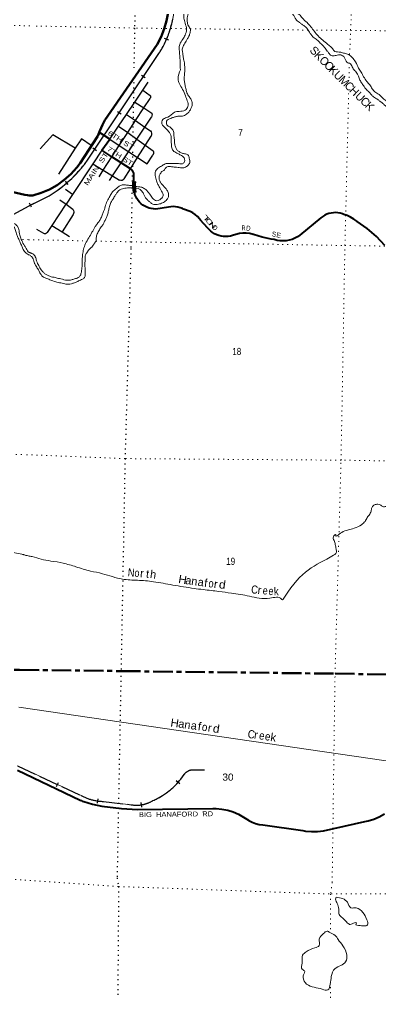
# Model space of a CAD drawing. Header units: feet. Extents: x -518066 to -250644, y -364975 to -177792.
# Drawn here: x -471719 to -462831, y -272870 to -248936 of the extents above; entities that cross this region are included whole.
import ezdxf
from ezdxf.enums import TextEntityAlignment as Align

# ---------------------------------------------------------------- set-up
doc = ezdxf.new("R2010")
doc.units = ezdxf.units.FT
doc.header["$LTSCALE"] = 80
doc.header["$PDMODE"] = 32
doc.header["$PDSIZE"] = 40
for name, pattern in [('DOTTED', [1.5, 0.3, -1.2]), ('LONG_DASH_SHORT_DASH', [9.9, 6, -1.2, 1.5, -1.2]), ('LONG_DASHED', [7.5, 6, -1.5])]:
    doc.linetypes.add(name, pattern=pattern)
for name, color, linetype, lineweight in [('11', 7, 'LONG_DASH_SHORT_DASH', 60), ('23', 7, 'Continuous', 70), ('26', 7, 'Continuous', 40), ('29', 7, 'Continuous', 25), ('34', 7, 'Continuous', 25), ('39', 7, 'Continuous', 13), ('41', 7, 'Continuous', 13), ('6', 7, 'DOTTED', 25), ('61', 7, 'Continuous', 13), ('63', 7, 'Continuous', 25), ('7', 7, 'DOTTED', 13)]:
    doc.layers.add(name, color=color, linetype=linetype, lineweight=lineweight)
doc.layers.add('27', color=7, linetype='Continuous')

msp = doc.modelspace()

# ---------------------------------------------------------------- linework, layer by layer
at = {"layer": '11'}
for points in [[(-503152.98, -263926.62), (-500945.94, -263988.82), (-495636.76, -264205.23), (-490344.79, -264381.26), (-485056.68, -264549.34), (-479766.78, -264727.7), (-474460.77, -264904.58), (-471717.51, -264935.4)], [(-471717.51, -264935.4), (-469219.69, -264962.68), (-463951.5, -265026.65), (-458623.22, -265109.47), (-453368.1, -265424.64), (-447908.8, -265478.94), (-442622.64, -265553.19), (-440273.43, -265548.46)]]:
    msp.add_lwpolyline(points, dxfattribs=at)
at = {"layer": '23'}
for points in [[(-469755.46, -251718.74), (-469747.9, -251694.41), (-469743.18, -251673.59), (-469678.94, -251524.33), (-469617.4, -251411.73), (-468332.52, -249549.56), (-468234.02, -249364.33), (-468155.43, -249169.82), (-468097.6, -248968.16), (-468061.16, -248761.56), (-468046.52, -248552.28), (-468046.38, -248491.35), (-467872.42, -244523.76)], [(-471476.73, -253267.02), (-471388.73, -253269.81), (-471181.75, -253204.19), (-470982.76, -253117.31), (-470793.94, -253010.09), (-470617.36, -252883.73), (-470454.96, -252739.6), (-470308.52, -252579.29), (-470223.16, -252467.95), (-469799.15, -251813.66), (-469777.93, -251775.77), (-469760.78, -251735.88), (-469755.46, -251718.74)], [(-472874.73, -252956.49), (-471582.77, -253251.92), (-471520.67, -253261.3), (-471476.73, -253267.02)]]:
    msp.add_lwpolyline(points, dxfattribs=at)
at = {"layer": '26'}
for p, q in [((-469211.87, -252463.2), (-469441.5, -252313.99)), ((-468985.62, -252610.19), (-469211.86, -252463.19))]:
    msp.add_line(p, q, dxfattribs=at)
for points in [[(-469441.49, -252314), (-469692.64, -252150.83), (-469496.44, -251883.81), (-469728.15, -251736.14), (-469755.46, -251718.74)], [(-468886.41, -253198.43), (-468898.87, -253028.52), (-468902.47, -252909.59), (-468904.39, -252800.19), (-468902.51, -252789.96), (-468900.62, -252771.32), (-468900.7, -252752.59), (-468902.74, -252733.96), (-468906.71, -252715.66), (-468912.57, -252697.86), (-468920.26, -252680.78), (-468929.69, -252664.59), (-468940.76, -252649.48), (-468953.36, -252635.61), (-468984.24, -252608.02)], [(-467820.06, -253551.87), (-467877.44, -253542.54), (-467935.48, -253539.26), (-467993.55, -253542.06), (-468051.01, -253550.92), (-468363.19, -253599.3), (-468364.19, -253599.31), (-468419.87, -253597.12), (-468475.02, -253589.12), (-468529.03, -253575.4), (-468581.3, -253556.1), (-468631.28, -253531.45), (-468678.4, -253501.71), (-468722.16, -253467.21), (-468762.07, -253428.32), (-468797.7, -253385.48), (-468828.65, -253339.14), (-468854.6, -253289.83), (-468875.24, -253238.07), (-468883.31, -253209.43), (-468886.41, -253198.43)], [(-462724.74, -254498.43), (-462930.55, -254277.75), (-463158.3, -254079.79), (-463405.5, -253906.73), (-463413.1, -253900.36), (-463487.42, -253845.07), (-463567.12, -253797.85), (-463651.31, -253759.22), (-463739.08, -253729.6), (-463769.08, -253718.01), (-463823.21, -253702.07), (-463878.71, -253691.88), (-463934.97, -253687.54), (-463991.38, -253689.11), (-464047.32, -253696.56), (-464102.17, -253709.82), (-464155.33, -253728.75), (-464206.22, -253753.12), (-464254.29, -253782.68), (-464299, -253817.11), (-464814.74, -254243.01), (-464874.8, -254283.14), (-464940.41, -254317.77), (-465009.27, -254345.36), (-465080.65, -254365.6), (-465153.75, -254378.27), (-465227.77, -254383.23), (-465301.91, -254380.42), (-465375.35, -254369.88), (-465447.28, -254351.72), (-465525.94, -254340.72), (-465745.2, -254294.02), (-465958.37, -254224.66), (-465966.34, -254222.47), (-466050.08, -254204.58), (-466135.24, -254195.54), (-466220.87, -254195.45), (-466306.04, -254204.31), (-466389.81, -254222.03), (-466471.28, -254248.41), (-466471.69, -254248.55), (-466526.98, -254264.19), (-466583.6, -254273.97), (-466640.94, -254277.77), (-466698.36, -254275.56), (-466755.23, -254267.36), (-466810.93, -254253.26), (-466864.85, -254233.42), (-466916.41, -254208.05), (-466965.03, -254177.42), (-467010.18, -254141.89), (-467051.37, -254101.82), (-467088.15, -254057.68), (-467262.78, -253868.47), (-467287.32, -253837.28), (-467337.42, -253783.17), (-467392.91, -253734.61), (-467453.17, -253692.11), (-467517.54, -253656.14), (-467681.73, -253601.8), (-467709.77, -253588.21), (-467763.96, -253567.15), (-467820.06, -253551.87)], [(-471768.31, -267397.16), (-470224.6, -268137.35), (-470199.7, -268149.29), (-470174.6, -268158.83), (-470136.47, -268173.31), (-469918.05, -268239.71), (-469693.89, -268282.91), (-469210.14, -268343.26), (-468814.44, -268370.34), (-466962.66, -268345.27), (-466877.33, -268345.67), (-466734.57, -268358.31), (-466593.93, -268385.8), (-466456.92, -268427.84), (-466325.06, -268483.97), (-466083.6, -268631.78), (-466071.09, -268639.08), (-465990.4, -268679.83), (-465905.9, -268711.92), (-465818.51, -268735.01), (-465729.18, -268748.83), (-464743.78, -268885.86), (-464677.73, -268896.9), (-464529.6, -268910.23), (-464380.89, -268908), (-464233.22, -268890.24), (-463215.3, -268663.68), (-463136.2, -268645.77), (-462997.18, -268602.13), (-462863.47, -268544.19), (-462736.56, -268472.6)]]:
    msp.add_lwpolyline(points, dxfattribs=at)
at = {"layer": '29'}
for p, q in [((-468682.31, -250674.38), (-468548.72, -250475.93)), ((-468880.65, -250969.03), (-468682.31, -250674.38)), ((-468682.31, -250674.38), (-468502.42, -250804.3)), ((-469083.64, -251270.58), (-468880.65, -250969.03)), ((-468880.65, -250969.03), (-468657.63, -251112.2)), ((-468657.63, -251112.19), (-468505.93, -250879.63)), ((-468861.68, -251425.04), (-468657.63, -251112.2)), ((-468657.63, -251112.19), (-468485.34, -251222.8)), ((-469053.54, -251719.19), (-468861.68, -251425.03)), ((-468861.68, -251425.04), (-468630.83, -251585.67)), ((-468630.83, -251585.66), (-468466.62, -251337.66)), ((-469261.68, -252038.3), (-469053.54, -251719.19)), ((-468826.74, -251881.53), (-468630.83, -251585.66)), ((-468630.83, -251585.66), (-468496.28, -251679.29)), ((-469496.44, -251883.81), (-469261.67, -252038.3)), ((-469211.87, -252463.2), (-468826.74, -251881.53)), ((-468826.74, -251881.53), (-468428.36, -252166.66)), ((-468811.16, -252334.78), (-468476.29, -251806.09)), ((-469692.64, -252150.83), (-469914.21, -252485.25)), ((-469441.5, -252313.99), (-469261.67, -252038.3)), ((-469914.21, -252485.25), (-469656.37, -252643.42)), ((-469656.37, -252643.43), (-469441.49, -252314)), ((-469425.12, -252785.3), (-469211.86, -252463.2)), ((-468984.24, -252608.02), (-468811.16, -252334.78)), ((-468575.16, -252490.08), (-468434.2, -252269.76)), ((-469760.81, -252803.54), (-469656.37, -252643.42)), ((-469656.37, -252643.43), (-469425.12, -252785.29)), ((-469142.29, -252857.54), (-468985.62, -252610.19)), ((-469500.62, -252899.31), (-469425.12, -252785.29)), ((-469425.12, -252785.3), (-469257.25, -252888.28)), ((-470414.89, -253240.92), (-470582.82, -253121.04)), ((-470398.12, -253729.86), (-470670.31, -254159.36)), ((-470670.31, -254159.36), (-470486.09, -254270.52))]:
    msp.add_line(p, q, dxfattribs=at)
for points in [[(-468502.42, -250804.3), (-468495.04, -250816.32), (-468492.36, -250834.07), (-468493.97, -250852.89), (-468505.93, -250879.63)], [(-469496.44, -251883.81), (-469277.65, -251558.78), (-469083.64, -251270.58), (-468861.68, -251425.03)], [(-468485.34, -251222.8), (-468475.15, -251229.8), (-468463.33, -251244.86), (-468457.96, -251256.69), (-468455.81, -251277.12), (-468456.88, -251306.15), (-468466.62, -251337.66)], [(-470346.21, -252103.69), (-470900.26, -251769.7), (-471206.04, -252121.82)], [(-469277.65, -251558.78), (-469053.54, -251719.19), (-468826.73, -251881.52)], [(-468496.28, -251679.29), (-468480.54, -251697.59), (-468467.64, -251732), (-468465.49, -251764.26), (-468476.29, -251806.09)], [(-469950.62, -252039), (-470193.83, -251869.05), (-470346.21, -252103.69), (-470761.2, -252742.75)], [(-469261.68, -252038.3), (-468811.16, -252334.78), (-468575.16, -252490.08)], [(-468428.36, -252166.66), (-468418.2, -252183.66), (-468416.05, -252215.92), (-468416.05, -252233.13), (-468434.2, -252269.76)], [(-469914.21, -252485.25), (-470414.89, -253240.92), (-470572.98, -253479.55)], [(-469142.29, -252857.54), (-469163.05, -252879.43), (-469188.84, -252894.49), (-469221.09, -252896.64), (-469257.25, -252888.28)], [(-470724.33, -253368.37), (-470572.98, -253479.55), (-470403.69, -253603.91)], [(-470574.13, -253481.27), (-470922.57, -254007.17), (-470670.32, -254159.37)], [(-470403.69, -253603.91), (-470386.45, -253633), (-470384.3, -253665.26), (-470384.3, -253686.77), (-470398.12, -253729.86)], [(-470922.57, -254007.17), (-471037.78, -254179.29), (-471052.83, -254192.2), (-471074.32, -254205.1), (-471101.9, -254204.95), (-471116.94, -254198.5), (-471293.58, -254106.16)]]:
    msp.add_lwpolyline(points, dxfattribs=at)
at = {"layer": '34'}
for p, q in [((-468044.24, -249444.43), (-468146.16, -249401.43)), ((-468623.08, -250373.62), (-468715, -250312.09)), ((-469217.34, -251266.08), (-469309.26, -251204.55)), ((-469823.5, -252166.93), (-469915.42, -252105.4)), ((-470516.41, -252998.19), (-470589.34, -252915.03)), ((-471426.48, -253552.07), (-471473.9, -253452.14))]:
    msp.add_line(p, q, dxfattribs=at)
at = {"layer": '34', "lineweight": 13}
for p, q in [((-470059.79, -252423.74), (-468286.99, -249775.36)), ((-471482.08, -253509.96), (-470986.73, -253274.85)), ((-472848.92, -254256.29), (-471488.17, -253521.46)), ((-471766.77, -267295.39), (-470203.39, -268023.14)), ((-467750, -267619.5), (-467668.22, -267505.89)), ((-467489.94, -267391.49), (-467166.33, -267395.54)), ((-469654.33, -268168.78), (-468965.8, -268251.81))]:
    msp.add_line(p, q, dxfattribs=at)
at = {"layer": '34'}
for points in [[(-471481.95, -253520.23), (-470987.26, -253273.88), (-470937.63, -253242.8), (-470888.95, -253210.73), (-470840.79, -253177.79), (-470792.7, -253144.12), (-470745.6, -253109.47), (-470699.31, -253074.15), (-470653.1, -253038.08), (-470607.86, -253001.06), (-470563.45, -252963.35), (-470519.27, -252924.61), (-470476.21, -252885.37), (-470433.48, -252845.56), (-470391.47, -252804.61), (-470350.55, -252763.16), (-470310.15, -252720.86), (-470270.4, -252678.16), (-470231.35, -252634.31), (-470193.22, -252590.26), (-470155.8, -252545.06), (-470119.3, -252499.65), (-470083.32, -252453.38), (-470060.69, -252423.1), (-468287.91, -249774.75), (-468266.03, -249741.25), (-468245.04, -249707.43), (-468224.62, -249673.22), (-468204.45, -249638.58), (-468185.18, -249603.63), (-468166.6, -249568.48), (-468148.27, -249532.9), (-468130.84, -249497), (-468114.11, -249460.91), (-468097.83, -249424.25), (-468082.37, -249387.59), (-468067.28, -249350.69), (-468052.96, -249313.28), (-468039.47, -249275.88), (-468026.54, -249238.08), (-468014.13, -249200.24), (-468002.48, -249161.88), (-467991.46, -249123.66), (-467981.21, -249084.94), (-467971.59, -249046.33), (-467962.54, -249007.35), (-467954.32, -248968.38), (-467946.79, -248929.22)], [(-473272.69, -254429.74), (-473233.01, -254417.37), (-473193.27, -254404.16), (-473154.06, -254390.43), (-473114.98, -254375.94), (-473076.13, -254360.51), (-473037.72, -254344.76), (-472999.43, -254328.28), (-472961.38, -254310.82), (-472923.77, -254293.06), (-472886.48, -254274.67), (-472849.44, -254255.32), (-471481.94, -253520.23)]]:
    msp.add_lwpolyline(points, dxfattribs=at)
at = {"layer": '34', "lineweight": 13}
for centre, radius, start, end in [((-470195.41, -248513.52), 2287.86, 326.52753, 0.56224), ((-472748.98, -250425.27), 3350.47, 301.7337, 323.38218), ((-467413.05, -267707.42), 325.16, 103.67811, 141.69803), ((-469082.38, -266604.33), 1675.05, 292.85377, 322.69545), ((-469643.18, -267018.94), 1149.89, 240.8441, 269.44431), ((-468835.16, -267499.23), 763.83, 260.15208, 301.87385)]:
    msp.add_arc(centre, radius, start, end, dxfattribs=at)
at = {"layer": '39'}
msp.add_line((-471736.24, -265847.64), (-462411.77, -267209.75), dxfattribs=at)
msp.add_lwpolyline([(-475622.04, -262279.22), (-473586.21, -261721.42), (-471658.45, -262083.98)], dxfattribs=at)
for points in [[(-467759.04, -250172.11), (-467764.95, -249995.07), (-467778.44, -249779.72), (-467786.94, -249650.91), (-467775.73, -249554.53), (-467695.69, -249418.78), (-467642.25, -249320.91), (-467608.42, -249182.58), (-467640.7, -249025.32), (-467673.39, -248902.24), (-467661.69, -248765.64), (-467624.38, -248671.59), (-467572.65, -248549.57), (-467533.42, -248463.59), (-467491.48, -248319.32), (-467460.19, -248225.2), (-467437.77, -248032.42), (-467409.41, -247847.77), (-467363.57, -247713.61), (-467298.25, -247631.97), (-467231.61, -247606.67), (-467119.07, -247610.09), (-466992.16, -247587.54), (-466822.95, -247559.5), (-466679.86, -247529.11), (-466524.87, -247512.96), (-466300.87, -247441.36), (-466152.08, -247439.2), (-465969.87, -247499.8), (-465857.63, -247527.35), (-465709.57, -247585.51), (-465619.94, -247655), (-465578.46, -247715.85), (-465641.66, -247789.47), (-465718.62, -247836.77), (-465755.82, -247920.76), (-465726.73, -248009.61), (-465650.81, -248048.77), (-465519.75, -248016.22), (-465389.01, -248009.82), (-465300.88, -248037.06), (-465263.2, -248079.77), (-465241.7, -248130.31), (-465308.56, -248173.71), (-465375.49, -248223.15), (-465420.32, -248272.86), (-465429.67, -248381.34), (-465416.64, -248467.98), (-465389.81, -248576.9), (-465354.33, -248635.67), (-465291.78, -248616.34), (-465168.68, -248577.66), (-465080.78, -248623.01), (-464973.37, -248718.87), (-464833.76, -248811.11), (-464756.44, -248900.56), (-464639.21, -249014.64), (-464571.72, -249085.87), (-464482.62, -249199.6), (-464391.52, -249313.36), (-464282.25, -249421.31), (-464164.82, -249519.31), (-464085.2, -249584.66), (-464013.66, -249653.93), (-463956.2, -249723.02), (-463890.01, -249735.91), (-463811.7, -249742.93), (-463719.53, -249768.21), (-463617.38, -249799.66), (-463531.8, -249871.11), (-463446.68, -249980.77), (-463370.1, -250132.56), (-463310.97, -250229.82), (-463248, -250343.23), (-463168.98, -250458.84), (-463097.66, -250546.21), (-463034.48, -250641.52), (-462971.01, -250712.69), (-462869.35, -250784.35), (-462769.96, -250878.1), (-462682.35, -250947.57), (-462594.73, -251017.04), (-462456.33, -251042.91), (-462198.81, -251026.02), (-461977.45, -251006.68), (-461838.47, -250984.28), (-461671.52, -250976.32), (-461538.98, -250988.04), (-461368.25, -251000.23), (-461211.64, -251016.27), (-461117.27, -251025.49), (-460968.34, -251011.27), (-460923.66, -250973.62), (-461010.52, -250841.82), (-461121.41, -250701.67), (-461186.68, -250612.37), (-461251.65, -250498.94)], [(-467854.96, -252127.59), (-467886.15, -252046.76), (-467905.18, -251958.04), (-467908.09, -251865.5), (-467921.31, -251794.95), (-467928.07, -251688.28), (-467975.46, -251617.3), (-468019.24, -251580.56), (-468088.96, -251527.4), (-468100.35, -251470.95), (-468081.53, -251410.85), (-468026.92, -251383.38), (-467968.32, -251357.97), (-467893.66, -251334.78), (-467821.06, -251315.58), (-467732.59, -251314.67), (-467631.68, -251281.75), (-467550.43, -251212.38), (-467484.71, -251096.57), (-467472.07, -251048.47), (-467474.9, -250949.89), (-467514.18, -250872.98), (-467573.49, -250789.79), (-467612.43, -250684.73), (-467639.29, -250577.81), (-467656.19, -250479.06), (-467663.07, -250382.45), (-467653.46, -250251.86), (-467650.11, -250141.29), (-467653.14, -250058.81), (-467671.81, -249939.92), (-467692.69, -249837.1), (-467701.82, -249760.57), (-467712.76, -249667.93), (-467679.49, -249575.84), (-467613.89, -249470.08), (-467578.94, -249406.17), (-467537.78, -249326.24), (-467514.65, -249242.07), (-467509.9, -249181.8), (-467559.14, -249096.72), (-467582.48, -249032.08), (-467591.39, -248937.45), (-467582.41, -248859.14), (-467536.76, -248741.06), (-467477.26, -248641.26), (-467421.8, -248543.41), (-467384.44, -248445.34), (-467376.16, -248425.34), (-467340.58, -248309.14), (-467333.46, -248218.74), (-467327.92, -248092.12), (-467327.36, -248045.87), (-467328.28, -247955.37), (-467304.89, -247849.08), (-467277.72, -247762.94), (-467234.78, -247703.15), (-467165.93, -247661.78), (-467057.39, -247663.14), (-466957.11, -247682.5), (-466824.24, -247666.06), (-466686.88, -247611.48), (-466527.56, -247569.23), (-466382.62, -247552.95), (-466253.67, -247528.42), (-466150.92, -247509.6), (-466036.3, -247507.01), (-465948.05, -247524.2), (-465868.14, -247565.42), (-465816.39, -247608.3), (-465744.68, -247663.5), (-465704.77, -247688.13), (-465705.06, -247712.26), (-465721.67, -247756.29), (-465778.85, -247829.98), (-465834.01, -247903.7), (-465840.89, -247973.99), (-465821.57, -248038.59), (-465792, -248087.22), (-465721.91, -248110.22), (-465671.81, -248122.91), (-465605.51, -248125.75), (-465551.16, -248120.4), (-465494.88, -248121.11), (-465460.69, -248119.52), (-465424.49, -248117.97), (-465408.43, -248120.18), (-465416.91, -248156.27), (-465435.33, -248184.19), (-465461.97, -248226.09), (-465476.79, -248288.24), (-465479.48, -248344.52), (-465484.47, -248424.9), (-465483.52, -248513.39), (-465472.41, -248591.96), (-465455.02, -248650.49), (-465419.47, -248703.22)], [(-465419.47, -248703.22), (-465369.44, -248721.95), (-465329.21, -248720.44), (-465222.61, -248715.74), (-465162.31, -248716.5), (-465122.04, -248710.97), (-465040.26, -248764.28), (-464990.57, -248811.16), (-464951.05, -248867.96), (-464917.63, -248930.72), (-464838.05, -249000.09), (-464784.29, -249042.99), (-464720.48, -249086.02), (-464642.84, -249149.33), (-464611.28, -249200), (-464542.17, -249303.43), (-464486.69, -249370.49), (-464436.85, -249405.3), (-464359.26, -249472.63), (-464269.83, -249558.21), (-464216.26, -249617.2), (-464143.03, -249712.64), (-464099.51, -249771.5), (-464081.74, -249797.86), (-464049.89, -249824.41), (-463999.74, -249833.08), (-463951.4, -249825.64), (-463901.06, -249818.23), (-463834.56, -249804.98), (-463790.48, -249817.6), (-463746.5, -249838.26), (-463708.97, -249893.03), (-463637.92, -250002.51), (-463595.85, -250015.1), (-463528.58, -250104.43), (-463471.28, -250187.6), (-463398.02, -250281.02), (-463368.72, -250351.77), (-463325.66, -250448.84), (-463272.44, -250535.98), (-463195.28, -250639.5), (-463119.85, -250718.87), (-463062.28, -250779.93), (-463004.7, -250838.96), (-462908.94, -250900.49), (-462847.17, -250945.51), (-462777.47, -251000.68), (-462717.8, -251053.71), (-462653.99, -251096.74), (-462579.76, -251109.74), (-462489.41, -251118.91), (-462395.01, -251126.13), (-462306.41, -251113.16), (-462201.64, -251094.36), (-462070.7, -251071.87), (-461935.55, -251033.34), (-461844.98, -251024.42), (-461744.63, -251037.75), (-461618.29, -251063.46), (-461371.64, -251114.81), (-461209.07, -251136.96), (-461100.58, -251142.34), (-460999.67, -251109.42), (-460918.89, -251078.25), (-460848.15, -251046.96), (-460825.19, -250976.86), (-460822.38, -250910.54), (-460869.97, -250855.64), (-460925.69, -250808.69), (-460979.11, -250737.64), (-461034.76, -250684.66), (-461072.4, -250637.93), (-461104.17, -250605.36), (-461145.63, -250542.5), (-461147.42, -250524.38), (-461088.62, -250482.89), (-461021.81, -250443.5), (-460955.34, -250413.97), (-460833.77, -250353.35), (-460740.43, -250291.1), (-460602.72, -250197.38), (-460527.55, -250131.96), (-460446.4, -250070.63), (-460351.2, -250011.5), (-460233.85, -249948.61), (-460147.22, -249933.61), (-460123.3, -249950), (-460101.36, -249964.35), (-460039.85, -250031.48), (-459988.12, -250076.37), (-459898.35, -250133.81), (-459782.16, -250167.44), (-459655.33, -250152.94), (-459525.68, -250070.1), (-459464.75, -250018.58), (-459417.67, -249948.78), (-459396.63, -249870.62)], [(-468860.35, -253041.51), (-468832.97, -253046.43), (-468732.59, -253057.74), (-468646.6, -253095.01), (-468578.94, -253152.17), (-468525.42, -253215.18), (-468460.15, -253304.48), (-468372.73, -253390.03), (-468306.38, -253388.85), (-468233.46, -253343.51), (-468200.89, -253309.74), (-468183.96, -253239.56), (-468221.23, -253162.68), (-468254.58, -253093.89), (-468299.86, -253014.89), (-468337.06, -252931.98), (-468369.75, -252808.9), (-468372.05, -252666.09), (-468294.71, -252586.62), (-468201.52, -252527.46), (-468106.49, -252482.39), (-468009.94, -252477.57), (-467921.48, -252476.67), (-467837.06, -252477.72), (-467770.8, -252484.59), (-467704.47, -252485.42), (-467659.65, -252435.7), (-467652.84, -252371.44), (-467690.33, -252312.65), (-467768.14, -252263.41), (-467842.02, -252222.27), (-467937.78, -252160.74), (-467972.87, -252069.81), (-467979.96, -251991.29), (-467986.94, -251902.72), (-467987.91, -251816.23), (-468048.72, -251690.79), (-468116.16, -251615.54), (-468183.7, -251548.33), (-468217.07, -251481.55), (-468206.3, -251421.36), (-468127.13, -251358), (-468070.63, -251340.61), (-467904.31, -251218.01), (-467785.46, -251197.38), (-467644.35, -251164.96), (-467570.87, -251073.37), (-467589.35, -250938.4), (-467632.09, -250815.2), (-467702.54, -250655.45), (-467781.32, -250519.73), (-467814.01, -250396.65), (-467759.04, -250172.11)], [(-468856.81, -253086.46), (-468827.45, -253088.73), (-468765.38, -253109.61), (-468739.47, -253128.04), (-468678.03, -253201.2), (-468652.55, -253255.82), (-468613.2, -253326.69), (-468555.61, -253385.73), (-468499.94, -253436.7), (-468434.12, -253479.76), (-468329.65, -253485.09), (-468271.21, -253473.76), (-468176.28, -253436.74), (-468088.96, -253363.42), (-468054.04, -253301.52), (-468047.21, -253235.24), (-468078.35, -253150.39), (-468121.85, -253089.52), (-468161.54, -253046.79), (-468219.03, -252979.71), (-468258.6, -252926.93), (-468281.77, -252848.21), (-468276.98, -252783.92), (-468241.96, -252713.97), (-468211.38, -252678.16), (-468152.58, -252636.66), (-468130.01, -252598.74), (-468061.11, -252553.35), (-467980.76, -252558.37), (-467892.42, -252567.53), (-467812.12, -252576.57), (-467757.94, -252585.3), (-467649.26, -252574.59), (-467572.27, -252525.28), (-467529.27, -252459.46), (-467537.98, -252348.75), (-467573.2, -252267.86), (-467657.3, -252240.67), (-467735.42, -252217.57), (-467807.27, -252174.44), (-467854.96, -252127.59)], [(-475916.01, -253793.83), (-475874.94, -253661.98), (-475820.93, -253490.18), (-475756.92, -253320.61), (-475691.97, -253199.32), (-475630.16, -253130.27), (-475546.38, -253067.72), (-475444.26, -252993.49), (-475322.83, -252955.89), (-475200.11, -252950.5), (-475097.83, -252960.75), (-475018.31, -253000.69), (-474961.15, -253052.2), (-474954.03, -253094.59), (-474963.39, -253154.73), (-474984.31, -253192.49), (-475018.78, -253205.82), (-475039.44, -253231.52), (-474946.02, -253279.8), (-474713.61, -253405.49), (-474558.8, -253495.32), (-474371.93, -253589.85), (-474156.68, -253672.94), (-474034.74, -253703.74), (-473907.82, -253690.39), (-473824.15, -253724.38), (-473671.53, -253822.2), (-473504.84, -253920.33), (-473417.03, -254040.89), (-473331.59, -254177.49), (-473238.31, -254231.79), (-473126.6, -254270.4), (-473028.55, -254290.63), (-472995.67, -254257.14), (-472947.52, -254169.69), (-472899.86, -254104.35), (-472848.18, -254039.1), (-472788.36, -253877.49), (-472742.72, -253812.1), (-472677.38, -253765.25), (-472548.62, -253759.99), (-472417.91, -253756.78), (-472286.01, -253791.81), (-472168.94, -253860.71), (-472007.53, -253924.53), (-471922.11, -253970.62), (-471855.17, -254034.42), (-471814.92, -254123.78), (-471785.11, -254231.02), (-471746.78, -254316.33), (-471702.82, -254419.84), (-471662.61, -254511.22), (-471630.26, -254594.38), (-471591.18, -254645.5), (-471506.65, -254717.43)], [(-471413.74, -254689.73), (-471367.97, -254717.98), (-471328.47, -254776.79), (-471297.5, -254875.72), (-471272.12, -254938.38), (-471215.06, -255041.65), (-471183.51, -255092.32), (-471127.98, -255155.36), (-471078.26, -255200.22), (-471012.3, -255231.21), (-470936.28, -255262.33), (-470868.11, -255277.26), (-470759.88, -255304.76), (-470699.73, -255317.58), (-470549.34, -255349.62), (-470438.65, -255338.95), (-470364.01, -255317.76), (-470273.15, -255284.71), (-470222.3, -255235.07), (-470195.13, -255148.94), (-470179.36, -255008.37), (-470178.32, -254921.91), (-470172.87, -254803.33), (-470163.74, -254712.95), (-470142.12, -254586.53), (-470092.23, -254450.41), (-470014.13, -254308.61), (-469934.07, -254170.85), (-469864.21, -254045.03), (-469817.18, -253979.26), (-469759.98, -253903.56), (-469712.76, -253821.7), (-469671.42, -253727.7), (-469640.23, -253641.62), (-469598.39, -253505.4), (-469542.49, -253371.36), (-469482.92, -253265.53), (-469425.55, -253175.75), (-469334.06, -253090.42), (-469267.1, -253038.98), (-469188.28, -253003.77), (-469083.83, -253011.11), (-468989.43, -253018.32), (-468858.12, -253041.87)], [(-469658.9, -253976.46), (-469631.36, -253917.57), (-469595.7, -253843.51), (-469561.41, -253765.33), (-469532.6, -253662.46), (-469509.28, -253570.56), (-469492.82, -253510.21), (-469455.79, -253412.82), (-469411.9, -253345.61), (-469361.15, -253259.2), (-469321.37, -253202.97), (-469250.05, -253127.53), (-469185.59, -253102.84), (-469125.23, -253087.75), (-469054.48, -253077.84)], [(-469057.68, -253078.12), (-469054.48, -253077.84), (-468982.1, -253076.73), (-468856.81, -253086.46)], [(-472016.38, -253870.04), (-471863.41, -253951.78), (-471768.47, -254022.22), (-471734.03, -254101.4), (-471710.96, -254240.67), (-471675.02, -254344.02), (-471615.43, -254467.99), (-471570.77, -254539.35), (-471505, -254652.02)], [(-471351.27, -254928.59), (-471340.6, -254949.58), (-471309.1, -255004.28), (-471253.91, -255095.46), (-471214.55, -255166.34), (-471186.95, -255210.93), (-471139.36, -255265.82), (-471071.38, -255296.83), (-470969.36, -255338.33), (-470823.24, -255390.44), (-470767.1, -255403.2), (-470632.77, -255433.04), (-470518.37, -255448.55), (-470441.82, -255435.43), (-470367.16, -255412.24), (-470286.35, -255379.06), (-470193.36, -255335.98), (-470136.72, -255306.53), (-470116.3, -255280.64), (-470099.5, -255220.52), (-470104.63, -255146.05), (-470103.42, -255045.52), (-470110.68, -254981.08), (-470103.59, -254892.68), (-470098.6, -254812.3), (-470097.87, -254751.98), (-470062.74, -254671.99), (-469999.48, -254594.35), (-469936.42, -254532.8), (-469877.09, -254447.07), (-469834.03, -254377.22), (-469827.13, -254304.92), (-469803.84, -254206.67), (-469752.45, -254112.8), (-469686.9, -254011.06), (-469658.9, -253976.46)], [(-471413.74, -254689.73), (-471426.08, -254684.91), (-471446.42, -254677.65), (-471463.85, -254671.11), (-471476.2, -254666.03), (-471490.72, -254660.94), (-471503.8, -254652.96), (-471505, -254652.02)], [(-471351.27, -254928.59), (-471363.62, -254884.65), (-471373.06, -254854.15), (-471394.12, -254800.4), (-471424.63, -254767.71), (-471450.05, -254743.02), (-471479.1, -254729.22), (-471506.65, -254717.43)], [(-471558.92, -262116.41), (-471507.48, -262130.72), (-471407.15, -262146.05), (-471184.77, -262209.17), (-470946.11, -262256.4), (-470645.2, -262308.43), (-470328.66, -262398.87), (-469972.07, -262501.87), (-469675.34, -262567.93), (-469184.42, -262700.77), (-468814.87, -262729.53), (-468417.26, -262764.67), (-467947.84, -262846.97), (-467422.14, -262929.97), (-467197.34, -262958.93), (-466809.9, -263004), (-466500.84, -263048.09), (-466059.45, -263119.98), (-465555.47, -263170.53), (-465270.3, -263194.22), (-465260.39, -263206.41), (-465193.31, -263144.91), (-463988.8, -262114.28), (-463934.02, -262072.74), (-463917.55, -262040.77), (-463924.65, -261962.25), (-463945.43, -261851.39), (-463976.35, -261748.44), (-463993.43, -261663.76), (-463932.43, -261606.21), (-463934.6, -261620.26), (-463750.61, -261532.07), (-463617.44, -261491.51), (-463484.27, -261450.94), (-463298.26, -261362.78), (-463212.85, -261281.4), (-463157.42, -261185.56), (-463098.14, -261103.86), (-463058.79, -261007.82), (-463037.74, -260929.66), (-462978.8, -260876.1), (-462900.22, -260861), (-462840.06, -260873.81), (-462774.24, -260916.87), (-462699.8, -260911.77), (-462586.85, -260881.01), (-462528.85, -260905.87), (-462497.39, -260964.58), (-462452.13, -261045.58), (-462317.9, -261083.46), (-462055.05, -261124.96), (-461938.93, -261164.63), (-461789.01, -261234.88), (-461624.57, -261269.11), (-461443.99, -261297.52), (-461265.56, -261337.96), (-461054.73, -261358.7), (-460892.12, -261376.82), (-460733.67, -261406.96), (-460534.94, -261431.57), (-460307.55, -261412.3), (-460119.94, -261358.34), (-459895.65, -261262.61), (-459676.39, -261251.28), (-459619.53, -261203.73), (-459554.1, -261112.04), (-459475.73, -261115.04), (-459320.72, -261096.87), (-459141.37, -261060.91), (-459017.09, -261090.62), (-458901.12, -261142.34), (-458772.77, -261168.08), (-458652.1, -261163.56), (-458573.76, -261111.68)], [(-471558.92, -262116.41), (-471594.86, -262107.07), (-471621.58, -262099.21), (-471658.45, -262083.98)], [(-463922.61, -270522.45), (-463647.49, -270650.25), (-463559.47, -270784.62), (-463434.86, -270786.94), (-463266.07, -270902.71), (-463168.74, -271077.47), (-463153.04, -271208.48), (-463233.91, -271233.12), (-463374.38, -271218.43), (-463436.43, -271203.2), (-463423.6, -271161.21), (-463500.05, -271163.8), (-463597.08, -271192.16), (-463666.36, -271132.55), (-463767.1, -271034.14), (-463848.07, -270954.2), (-463861.61, -270815.19), (-463897.34, -270679.78), (-463937.64, -270574.46), (-463922.61, -270522.45)], [(-464081.26, -271392.28), (-463951.87, -271463.07), (-463875.28, -271563.04), (-463759.49, -271718.04), (-463663.11, -271945.07), (-463690.32, -272113.49), (-463808.62, -272205.81), (-463952.79, -272283.56), (-464042.78, -272476.95), (-464068.34, -272665.52), (-464131.21, -272805.12), (-464267.63, -272788.5), (-464463.79, -272740.6), (-464651.32, -272660.68), (-464738.83, -272498.17), (-464717.19, -272414.11), (-464693.98, -272354.21), (-464757.3, -272298.73), (-464760.54, -272145.83), (-464750.98, -271952.95), (-464661, -271870.16), (-464446.04, -271769.6), (-464338.49, -271715.29), (-464341.65, -271558.37), (-464234.53, -271417.58), (-464149.05, -271360.86), (-464081.26, -271392.28)]]:
    msp.add_spline(points, degree=3, dxfattribs=at)
at = {"layer": '6'}
for p, q in [((-468907.82, -250488.89), (-468931.27, -251967.05)), ((-468934.79, -252189.27), (-468937.77, -252377.06)), ((-468940.29, -252535.85), (-468948.04, -253024.31)), ((-468948.91, -253079.46), (-468974.57, -254569.26))]:
    msp.add_line(p, q, dxfattribs=at)
for points in [[(-468408.74, -224288.58), (-468467.72, -227887.59), (-468586.36, -233233.3), (-468653.52, -238477.1), (-468753.81, -243800.92), (-468886.55, -249148.47), (-468902.09, -250127.7)], [(-468974.57, -254569.26), (-469120.59, -259737.38), (-469219.69, -264962.68), (-469317.12, -270051.22)], [(-469317.12, -270051.22), (-469278.09, -270263.76), (-469320.39, -275548), (-469545.04, -280798.67), (-469698.8, -286163.22), (-469773.09, -291296.09), (-469880.25, -296432.23), (-469878.02, -296486.65), (-470025.71, -301817.18), (-470135.33, -307154.46), (-470240.78, -312483.77), (-470266.33, -315797.8)]]:
    msp.add_lwpolyline(points, dxfattribs=at)
at = {"layer": '61'}
for p, q in [((-468938.99, -252935.13), (-468863.99, -252933.97)), ((-468871.85, -252942.08), (-468930.84, -252943)), ((-468847.45, -253185.41), (-468921.96, -253193.98)), ((-468914.87, -253185.11), (-468856.25, -253178.37))]:
    msp.add_line(p, q, dxfattribs=at)
for radius, start, end in [(2331.72, 180.5625, 186.96469), (2323.72, 180.78282, 186.76831), (2264.72, 180.78015, 186.7737), (2256.72, 180.5625, 186.96469)]:
    msp.add_arc((-466607.34, -252911.25), radius, start, end, dxfattribs=at)
msp.add_point((-468871.85, -252942.08), dxfattribs=at)
at = {"layer": '63'}
for p, q in [((-470805.09, -267804.94), (-470758.41, -267704.66)), ((-467774.62, -267734.62), (-467858.63, -267662.67)), ((-469800.33, -268212.01), (-469785.7, -268102.37)), ((-468705.47, -268308.84), (-468722.38, -268199.53))]:
    msp.add_line(p, q, dxfattribs=at)
at = {"layer": '63', "linetype": 'LONG_DASHED'}
for points in [[(-471766.19, -267294.44), (-470202.89, -268022.16), (-470185.24, -268031.87), (-470167.51, -268041.11), (-470149.6, -268050.04), (-470131.48, -268058.83), (-470113.25, -268067.17), (-470094.94, -268075.15), (-470076.41, -268082.98), (-470057.77, -268090.35), (-470039.06, -268097.38), (-470020.09, -268104.15), (-470001.14, -268110.51), (-469982.08, -268116.67), (-469962.8, -268122.42), (-469943.55, -268127.77), (-469924.13, -268132.81), (-469904.7, -268137.6), (-469885.05, -268141.98), (-469865.49, -268146.06), (-469845.7, -268149.74), (-469825.99, -268153.09), (-469806.13, -268156.15), (-469786.29, -268158.8), (-469766.39, -268161.09), (-469746.48, -268163.12), (-469726.45, -268164.69), (-469706.4, -268166.01), (-469686.38, -268166.92), (-469666.36, -268167.57), (-469654.26, -268167.68), (-468965.64, -268250.72), (-468952.45, -268252.93), (-468939.31, -268254.83), (-468926.13, -268256.5), (-468912.85, -268258.03), (-468899.59, -268259.24), (-468886.36, -268260.22), (-468873.03, -268261.07), (-468859.74, -268261.6), (-468846.48, -268261.89), (-468833.09, -268261.96), (-468819.83, -268261.79), (-468806.53, -268261.46), (-468793.19, -268260.84), (-468779.95, -268259.96), (-468766.68, -268258.86), (-468753.46, -268257.6), (-468740.18, -268256.03), (-468727.03, -268254.29), (-468713.82, -268252.24), (-468700.73, -268250.03), (-468687.61, -268247.58), (-468674.61, -268244.88), (-468661.63, -268241.95), (-468648.71, -268238.85), (-468635.81, -268235.44), (-468622.96, -268231.86), (-468610.21, -268228.04), (-468597.52, -268224.04), (-468584.93, -268219.73), (-468572.39, -268215.26), (-468559.97, -268210.59), (-468547.58, -268205.7), (-468535.31, -268200.56), (-468523.07, -268195.17), (-468510.97, -268189.68), (-468498.98, -268183.87), (-468487.09, -268177.88), (-468475.27, -268171.73), (-468463.64, -268165.39), (-468452.03, -268158.73), (-468440.56, -268151.98), (-468432.33, -268146.91), (-468405.31, -268135.34), (-468378.8, -268123.26), (-468352.48, -268110.71), (-468326.14, -268097.8), (-468300.21, -268084.33), (-468274.63, -268070.46), (-468249.02, -268056.2), (-468223.84, -268041.42), (-468198.99, -268026.23), (-468174.19, -268010.51), (-468149.89, -267994.45), (-468125.73, -267978.09), (-468101.82, -267961.11), (-468078.42, -267943.8), (-468055.2, -267926.02), (-468032.28, -267908), (-468009.61, -267889.37), (-467987.39, -267870.56), (-467965.42, -267851.12), (-467943.9, -267831.51), (-467922.57, -267811.45), (-467901.74, -267791.04), (-467881.26, -267770.23), (-467861.06, -267749.2), (-467841.29, -267727.59), (-467821.79, -267705.76), (-467802.8, -267683.58)], [(-467802.8, -267683.58), (-467784.09, -267661.17), (-467765.95, -267638.26), (-467750.88, -267618.84), (-467669.1, -267505.23), (-467665.52, -267500.74), (-467661.87, -267496.4), (-467658.15, -267492.11), (-467654.35, -267487.82), (-467650.48, -267483.65), (-467646.55, -267479.56), (-467642.53, -267475.5), (-467638.45, -267471.53), (-467634.31, -267467.65), (-467630.06, -267463.81), (-467625.79, -267460.08), (-467621.46, -267456.38), (-467617.03, -267452.78), (-467612.56, -267449.28), (-467608.02, -267445.85), (-467603.44, -267442.48), (-467598.77, -267439.19), (-467594.08, -267435.98), (-467589.28, -267432.86), (-467584.49, -267429.84), (-467579.61, -267426.87), (-467574.69, -267424.02), (-467569.72, -267421.26), (-467564.72, -267418.56), (-467559.63, -267415.96), (-467554.52, -267413.43), (-467549.37, -267411.01), (-467544.18, -267408.66), (-467538.94, -267406.44), (-467533.67, -267404.29), (-467528.38, -267402.23), (-467523.04, -267400.25), (-467517.66, -267398.39), (-467512.23, -267396.61), (-467506.81, -267394.91), (-467501.31, -267393.34), (-467495.83, -267391.86), (-467490.28, -267390.44), (-467490.04, -267390.39), (-467166.32, -267394.44)]]:
    msp.add_lwpolyline(points, dxfattribs=at)
at = {"layer": '7'}
for p, q in [((-464612.6, -249197.9), (-467516.49, -249164.31)), ((-459227.15, -249241.84), (-464483.34, -249198.67)), ((-463593.21, -249810.22), (-463592.15, -249784.16)), ((-463607.12, -250373.88), (-463598.27, -250012.85)), ((-471499.12, -254352.53), (-471674.53, -254345.16)), ((-471499.12, -254352.53), (-470056.02, -254383.11)), ((-464023.15, -270159.28), (-464059.94, -270445.48)), ((-464059.94, -270445.48), (-464060.22, -271403.79))]:
    msp.add_line(p, q, dxfattribs=at)
for points in [[(-463592.66, -249796.72), (-463134.76, -238600.51), (-463026.69, -233298.91), (-462950.71, -228564.66), (-462883.9, -224401.31)], [(-502803.3, -248040.58), (-502462.65, -248040.11), (-500466.61, -248116.48), (-495332.65, -248386.06), (-490005.66, -248548.75), (-484682.98, -248816.14), (-479375.07, -248931.55), (-474127.13, -249031.75), (-471390.63, -249095.44)], [(-467611.09, -249163.22), (-468886.55, -249148.47), (-471390.63, -249095.44)], [(-464023.15, -270159.28), (-463951.5, -265026.65), (-463803.84, -259775.81), (-463708.11, -254496.18), (-463616.51, -250757.36)], [(-469839.12, -254387.71), (-468969.96, -254406.14), (-463708.11, -254496.18), (-458407.89, -254572.61), (-453001.59, -254853.48), (-450495.18, -254888.89), (-447470.06, -254918.74), (-442443.65, -255007.55)], [(-479624.21, -259413.56), (-474327.71, -259574.15), (-471608.19, -259637.85)], [(-440172.08, -260286.29), (-442519.08, -260291.74), (-447795.17, -260215.61), (-453204.07, -260149.88), (-458531.82, -259855.92), (-463803.84, -259775.81), (-469120.59, -259737.38), (-471608.19, -259637.85)], [(-471823.86, -270088.73), (-469278.09, -270263.76), (-464045.87, -270445.74), (-460917.18, -270433.67), (-460269.48, -270429.27)], [(-464060.58, -272619.21), (-464061.48, -275700.31), (-464465.64, -280981.82), (-464405.46, -286159.37), (-464399.87, -287926.48)]]:
    msp.add_lwpolyline(points, dxfattribs=at)

# ---------------------------------------------------------------- texts
at = {"layer": '27'}
for s, rotation, width, p in [('6TH ST', 327.491, 1.3, (-469557.05, -251762.18)), ('MAIN  ST', 56.473, 1.35, (-470041.83, -253033.72)), ('7TH ST', 326.988, 1.3, (-469577.48, -252153.43)), ('BIG  HANAFORD  RD', 0.776, 1.15, (-468777.87, -268556.08))]:
    msp.add_text(s, height=120, rotation=rotation, dxfattribs=dict(at, width=width)).set_placement(p)
for s, rotation, width, p in [('T', 312.705, 1.95, (-467159.04, -253876.88)), ('O', 312.705, 1.5, (-467089.01, -253953.53)), ('N', 312.705, 1.6, (-467010.84, -254038.24)), ('R', 359.94, 0.65, (-466201.56, -254123.09)), ('D', 353.941, 0.75, (-466091.28, -254129.81)), ('S', 352.039, 0.85, (-465460.21, -254275.77)), ('E', 349.333, 0.9, (-465349.25, -254299.49))]:
    msp.add_text(s, height=120, rotation=rotation, dxfattribs=dict(at, width=width)).set_placement(p, align=Align.CENTER)
msp.add_text('O', height=120, rotation=315.79, dxfattribs=at).set_placement((-466952.28, -254098.34), align=Align.CENTER)
at = {"layer": '41'}
for s, p in [('S', (-464528.21, -249775.65)), ('K', (-464417.46, -249899.46)), ('O', (-464282.7, -250032.1)), ('O', (-464162.67, -250152.14)), ('K', (-464060.63, -250259.92)), ('U', (-463934.15, -250388.89)), ('M', (-463797.4, -250522.79)), ('C', (-463666.33, -250651.11)), ('H', (-463547.05, -250767.88)), ('U', (-463405.26, -250906.7)), ('C', (-463279.23, -251030.11)), ('K', (-463165.81, -251141.16))]:
    msp.add_text(s, height=200, rotation=315.606, dxfattribs=at).set_placement(p, align=Align.CENTER)
for s, rotation, width, p in [('N', 355.444, 0.85, (-469058.3, -262629.99)), ('o', 355.798, 0.8, (-468892.18, -262643.65)), ('H', 350.737, 1.05, (-467818.28, -262793.48)), ('o', 353.307, 0.85, (-467074.95, -262898.17)), ('d', 351.596, 1.1, (-466819.66, -262922.09)), ('C', 353.844, 0.85, (-466024.44, -263048.3)), ('e', 355.509, 0.8, (-465736.66, -263075.01)), ('e', 355.475, 0.8, (-465593.06, -263089.28)), ('k', 2.321, 0.9, (-465454.18, -263104.01)), ('H', 351.691, 1.05, (-468011.52, -266323.05)), ('f', 351.691, 1.05, (-467339.27, -266416.2)), ('o', 351.691, 0.9, (-467239.35, -266428.46)), ('d', 351.691, 1.1, (-466969.18, -266465.9)), ('C', 351.691, 0.9, (-466111.59, -266602.89)), ('e', 351.691, 0.9, (-465831.63, -266638.42)), ('e', 351.691, 0.9, (-465687.81, -266658.79)), ('k', 351.691, 1.05, (-465553.44, -266681.52))]:
    msp.add_text(s, height=200, rotation=rotation, dxfattribs=dict(at, width=width)).set_placement(p)
for s, rotation, p in [('r', 355.459, (-468756.6, -262655.33)), ('t', 354.438, (-468610.88, -262668.47)), ('h', 352.345, (-468513.98, -262672.66)), ('a', 351.325, (-467647.31, -262819.74)), ('n', 351.921, (-467499.88, -262841.11)), ('a', 353.007, (-467340.89, -262864.25)), ('f', 353.424, (-467180.57, -262890.4)), ('r', 352.285, (-466943.32, -262914.54)), ('r', 354.482, (-465864.32, -263064.16)), ('a', 351.691, (-467818.78, -266348.25)), ('n', 351.691, (-467671.18, -266370.89)), ('a', 351.691, (-467511.91, -266390.2)), ('r', 351.691, (-467093.17, -266451.19)), ('r', 351.691, (-465954.79, -266619.97))]:
    msp.add_text(s, height=200, rotation=rotation, dxfattribs=at).set_placement(p)
at = {"layer": '7', "width": 0.9}
msp.add_text('7', height=175, rotation=359.282, dxfattribs=at).set_placement((-466338.56, -251803.47))
at = {"layer": '7'}
for s, width, p in [('18', 0.85, (-466480.55, -257189.19)), ('19', 0.85, (-466630.53, -262351.29)), ('30', 1.05, (-466723.43, -267658.48))]:
    msp.add_text(s, height=175, dxfattribs=dict(at, width=width)).set_placement(p)

doc.saveas('drawing.dxf')
